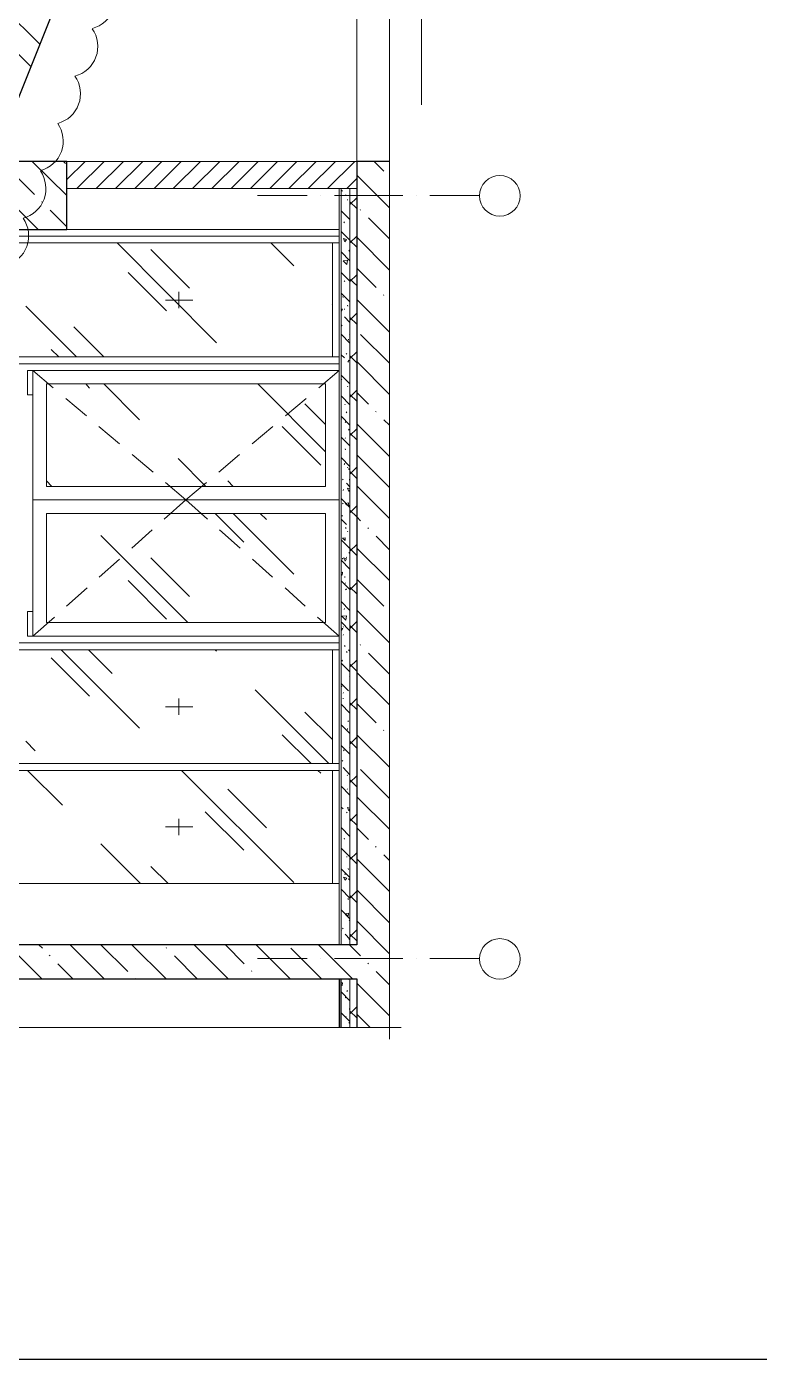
# Model space of a CAD drawing. Header units: millimetres. Extents: x -356862 to 418287, y 0 to 839748.
# Drawn here: x 23.77 to 28.01, y 0.79 to 8.49 of the extents above; entities that cross this region are included whole.
import ezdxf

# ---------------------------------------------------------------- set-up
doc = ezdxf.new("R2010")
doc.units = ezdxf.units.MM
doc.layers.add('PDF _Геометрия', color=7, linetype='Continuous', true_color=0xbababa)

msp = doc.modelspace()

# ---------------------------------------------------------------- linework, layer by layer
at = {"layer": 'PDF _Геометрия', "color": 7, "lineweight": 30}
for points in [[(13.8952, 46.6089), (46.6089, 46.6089), (46.6089, 0.7858), (13.8952, 0.7858)], [(24.0015, 7.7088), (23.3548, 7.7088), (23.3548, 7.3155), (24.0015, 7.3155)]]:
    msp.add_lwpolyline(points, close=True, dxfattribs=at)
at = {"layer": 'PDF _Геометрия', "color": 7, "lineweight": 5}
for points in [[(25.8664, 19.9383), (25.8664, 19.87), (25.8664, 11.3437), (25.7531, 11.3153), (25.9814, 11.2587), (25.8664, 11.2303), (25.8664, 2.704), (25.8664, 2.6357)], [(25.5764, 7.5522), (25.5764, 3.1807)], [(25.5881, 7.5522), (25.5881, 3.1807)], [(25.6381, 7.5522), (25.6381, 3.1807)], [(23.8048, 6.3589), (23.8048, 5.7522), (25.5764, 5.7522), (23.8048, 5.7522), (23.8048, 5.1073)], [(25.5764, 2.984), (25.5764, 2.704)], [(25.5798, 2.984), (25.5798, 2.704)], [(25.5881, 2.984), (25.5881, 2.704)], [(25.6381, 2.984), (25.6381, 2.704)], [(15.4835, 2.704), (15.5518, 2.704), (20.6533, 2.704), (20.6816, 2.5907), (20.7383, 2.8173), (20.7666, 2.704), (25.8664, 2.704), (25.9347, 2.704)]]:
    msp.add_lwpolyline(points, dxfattribs=at)
at = {"layer": 'PDF _Геометрия', "color": 7, "lineweight": 30}
for points in [[(22.6132, 5.3072), (25.8264, 13.3386)], [(25.8664, 7.7088), (25.6781, 7.7088), (25.6781, 3.1807), (21.8749, 3.1807), (21.6866, 3.1807), (20.8516, 3.1807), (20.8516, 2.984), (21.6866, 2.984), (21.6866, 2.704)], [(21.8749, 2.704), (21.8749, 2.984), (25.6781, 2.984), (25.6781, 2.704)]]:
    msp.add_lwpolyline(points, dxfattribs=at)
at = {"layer": 'PDF _Геометрия', "color": 251, "lineweight": 20, "true_color": 0x545454}
msp.add_lwpolyline([(24.5981, 11.1203), (24.6181, 11.1203), (26.0514, 11.1203), (26.0514, 11.047), (26.0514, 8.0355)], dxfattribs=at)
at = {"layer": 'PDF _Геометрия', "color": 7, "lineweight": 9}
for points in [[(24.0015, 7.7088), (25.6781, 7.7088), (25.6781, 11.0153)], [(24.0015, 7.5522), (25.6781, 7.5522)], [(25.3914, 7.5122), (25.1031, 7.5122)], [(25.4698, 7.5122), (25.4698, 7.5122)], [(25.9431, 7.5122), (25.5498, 7.5122)], [(26.0214, 7.5122), (26.0214, 7.5122)], [(26.3881, 7.5122), (26.0997, 7.5122)], [(25.5764, 7.3155), (24.0015, 7.3155)], [(25.5764, 3.5356), (22.5199, 3.5356)], [(25.3914, 3.1023), (25.1031, 3.1023)], [(25.4698, 3.1023), (25.4698, 3.1023)], [(25.9431, 3.1023), (25.5498, 3.1023)], [(26.0214, 3.1023), (26.0214, 3.1023)], [(26.3881, 3.1023), (26.0997, 3.1023)]]:
    msp.add_lwpolyline(points, dxfattribs=at)
at = {"layer": 'PDF _Геометрия', "color": 8, "lineweight": 9, "true_color": 0x808080}
for points in [[(23.8448, 8.3855), (23.6382, 8.5904)], [(23.7932, 8.2571), (23.6382, 8.4121)], [(23.8365, 7.3155), (23.4432, 7.7088)], [(23.8148, 7.5172), (23.6232, 7.7088)], [(24.0015, 7.5105), (23.8015, 7.7088)], [(23.9932, 7.6971), (23.9815, 7.7088)], [(24.1065, 7.7088), (24.0015, 7.6038)], [(24.2181, 7.7088), (24.0598, 7.5522)], [(24.3298, 7.7088), (24.1715, 7.5522)], [(24.4415, 7.7088), (24.2831, 7.5522)], [(24.5515, 7.7088), (24.3948, 7.5522)], [(24.6631, 7.7088), (24.5065, 7.5522)], [(24.7748, 7.7088), (24.6165, 7.5522)], [(24.8864, 7.7088), (24.7281, 7.5522)], [(24.9981, 7.7088), (24.8398, 7.5522)], [(25.1081, 7.7088), (24.9514, 7.5522)], [(25.2198, 7.7088), (25.0631, 7.5522)], [(25.3314, 7.7088), (25.1748, 7.5522)], [(25.4431, 7.7088), (25.2848, 7.5522)], [(25.5548, 7.7088), (25.3964, 7.5522)], [(25.6664, 7.7088), (25.5081, 7.5522)], [(25.8347, 7.6521), (25.7781, 7.7088)], [(25.8664, 7.4405), (25.6781, 7.6288)], [(25.6781, 7.6105), (25.6198, 7.5522)], [(23.8598, 7.4722), (23.8548, 7.4755)], [(25.5948, 7.5355), (25.5881, 7.5422)], [(25.6181, 7.5122), (25.6131, 7.5155)], [(25.6248, 7.4838), (25.6231, 7.4888)], [(25.6781, 7.4988), (25.6381, 7.4588)], [(25.6381, 7.4905), (25.6381, 7.4922)], [(25.6781, 7.4355), (25.6381, 7.4755)], [(24.0015, 7.3305), (23.9048, 7.4272)], [(25.6381, 7.3722), (25.5881, 7.4222)], [(25.6997, 7.4272), (25.6964, 7.4305)], [(25.6031, 7.3538), (25.6064, 7.3588)], [(25.8664, 7.2605), (25.7447, 7.3822)], [(25.6381, 7.2538), (25.5881, 7.3038)], [(25.6781, 7.2755), (25.6381, 7.2372)], [(25.6781, 7.2122), (25.6381, 7.2522)], [(25.8664, 7.0805), (25.6781, 7.2705)], [(25.6381, 7.1338), (25.5881, 7.1855)], [(25.6314, 7.1905), (25.6348, 7.1955)], [(25.7897, 6.9788), (25.6781, 7.0905)], [(25.6381, 7.0155), (25.5881, 7.0672)], [(25.6081, 7.0138), (25.6048, 7.0188)], [(25.6781, 7.0538), (25.6381, 7.0138)], [(25.6781, 6.9905), (25.6381, 7.0288)], [(25.6381, 6.8972), (25.5881, 6.9472)], [(25.8347, 6.9338), (25.8314, 6.9372)], [(25.5881, 6.8422), (25.5948, 6.8538), (25.5881, 6.8572)], [(25.5981, 6.9222), (25.5964, 6.9272)], [(25.6064, 6.8522), (25.6064, 6.8572)], [(25.6264, 6.8722), (25.6231, 6.8772)], [(25.8664, 6.7222), (25.6781, 6.9105)], [(25.6381, 6.7772), (25.6064, 6.8105)], [(25.6781, 6.8305), (25.6381, 6.7905)], [(25.6781, 6.7672), (25.6381, 6.8072)], [(25.5881, 6.7572), (25.5931, 6.7622)], [(25.6381, 6.6589), (25.5881, 6.7105)], [(25.6364, 6.7055), (25.6381, 6.7089)], [(25.8664, 6.5422), (25.6997, 6.7089)], [(25.6298, 6.6755), (25.6298, 6.6805)], [(25.6064, 6.5739), (25.5881, 6.5905)], [(25.6164, 6.5939), (25.6198, 6.5989)], [(25.6298, 6.5489), (25.6264, 6.5539)], [(25.6298, 6.5555), (25.6331, 6.5589)], [(25.6781, 6.6072), (25.6381, 6.5689)], [(25.6781, 6.5439), (25.6381, 6.5839)], [(25.8664, 6.3622), (25.6781, 6.5522)], [(25.6381, 6.4222), (25.5881, 6.4722)], [(25.5914, 6.4455), (25.5881, 6.4505)], [(25.6231, 6.4055), (25.6264, 6.4105)], [(25.6381, 6.3022), (25.5881, 6.3539)], [(25.6781, 6.3855), (25.6381, 6.3455)], [(25.6781, 6.3222), (25.6381, 6.3605)], [(25.7447, 6.3055), (25.6781, 6.3722)], [(25.6114, 6.3022), (25.6081, 6.3055)], [(25.6164, 6.2555), (25.6198, 6.2605)], [(25.7897, 6.2605), (25.7864, 6.2639)], [(25.6381, 6.1839), (25.5881, 6.2355)], [(25.5898, 6.2189), (25.5881, 6.2239)], [(25.6114, 6.2005), (25.6148, 6.2039)], [(25.6781, 6.1622), (25.6381, 6.1239)], [(25.8664, 6.0039), (25.6781, 6.1922)], [(25.8664, 6.1839), (25.8347, 6.2155)], [(25.6381, 6.0655), (25.5881, 6.1155)], [(25.6114, 6.1072), (25.6131, 6.1105)], [(25.6331, 6.1555), (25.6298, 6.1605)], [(25.6781, 6.0989), (25.6381, 6.1389)], [(25.6131, 6.0422), (25.6114, 6.0472)], [(25.8664, 5.8239), (25.6781, 6.0122)], [(25.6381, 5.9456), (25.5881, 5.9972)], [(25.6048, 5.9572), (25.6081, 5.9622)], [(25.6264, 5.9372), (25.6248, 5.9422)], [(25.6381, 5.9256), (25.6298, 5.9322), (25.6381, 5.9339)], [(25.6781, 5.9406), (25.6381, 5.9006)], [(25.5981, 5.8689), (25.5948, 5.8722)], [(25.6348, 5.8672), (25.6348, 5.8722)], [(25.6364, 5.8672), (25.6381, 5.8706)], [(25.6781, 5.8756), (25.6381, 5.9156)], [(25.5981, 5.8072), (25.6014, 5.8122)], [(25.6381, 5.8272), (25.6181, 5.8489)], [(25.6381, 5.8122), (25.6314, 5.8006), (25.6231, 5.8206), (25.6381, 5.8156)], [(25.8664, 5.6439), (25.6781, 5.8339)], [(25.6381, 5.7089), (25.5881, 5.7606)], [(25.5981, 5.7289), (25.5948, 5.7339)], [(25.6298, 5.7172), (25.6331, 5.7222)], [(25.6781, 5.7172), (25.6381, 5.6772)], [(25.6181, 5.6106), (25.5881, 5.6406)], [(25.5914, 5.6589), (25.5948, 5.6622)], [(25.6997, 5.6322), (25.6781, 5.6539), (25.6381, 5.6922)], [(25.6164, 5.5872), (25.6131, 5.5922)], [(25.6231, 5.5672), (25.6264, 5.5722)], [(25.6381, 5.5906), (25.6381, 5.5906)], [(25.7447, 5.5872), (25.7414, 5.5906)], [(25.6781, 5.4306), (25.6381, 5.4706), (25.5881, 5.5222)], [(25.5881, 5.5122), (25.5881, 5.5139)], [(25.6781, 5.4939), (25.6381, 5.4556)], [(25.8664, 5.2856), (25.6781, 5.4739)], [(25.8664, 5.4639), (25.7897, 5.5422)], [(25.6381, 5.3522), (25.5881, 5.4039)], [(25.5881, 5.3989), (25.5881, 5.3989)], [(25.5948, 5.4106), (25.5948, 5.4156)], [(25.6164, 5.4189), (25.6198, 5.4222)], [(25.6348, 5.4439), (25.6314, 5.4489)], [(25.5881, 5.3322), (25.5948, 5.3339), (25.5931, 5.3172), (25.5881, 5.3206)], [(25.6381, 5.3789), (25.6381, 5.3789)], [(25.6381, 5.3789), (25.6381, 5.3789)], [(25.6381, 5.2339), (25.5881, 5.2839)], [(25.6081, 5.3039), (25.6081, 5.3089)], [(25.6098, 5.2689), (25.6131, 5.2739)], [(25.6131, 5.2322), (25.6164, 5.2372)], [(25.6181, 5.2339), (25.6181, 5.2389)], [(25.6781, 5.2722), (25.6381, 5.2322)], [(25.6781, 5.2089), (25.6381, 5.2472)], [(25.8347, 5.1373), (25.6781, 5.2939)], [(25.6381, 5.1139), (25.5881, 5.1656)], [(25.6048, 5.1189), (25.6064, 5.1239)], [(25.8664, 4.9256), (25.6781, 5.1156)], [(25.6381, 4.9956), (25.5881, 5.0473)], [(25.5881, 4.9973), (25.5964, 5.0089), (25.5881, 5.0123)], [(25.6014, 5.0173), (25.5981, 5.0206)], [(25.6781, 5.0489), (25.6381, 5.0089)], [(25.6781, 4.9856), (25.6381, 5.0256)], [(25.5981, 4.9706), (25.6014, 4.9739)], [(25.6098, 4.9056), (25.6064, 4.9106)], [(25.6214, 4.8706), (25.6181, 4.8756)], [(25.6381, 4.8773), (25.6298, 4.8856)], [(25.6997, 4.9123), (25.6964, 4.9173)], [(25.8664, 4.7456), (25.7447, 4.8673)], [(25.6381, 4.7589), (25.5881, 4.8089)], [(25.5914, 4.8206), (25.5948, 4.8256)], [(25.6781, 4.8256), (25.6381, 4.7873)], [(25.6781, 4.7623), (25.6381, 4.8023)], [(25.6381, 4.7306), (25.6364, 4.7339)], [(25.8664, 4.5673), (25.6781, 4.7556)], [(25.6298, 4.6489), (25.5881, 4.6906)], [(25.5881, 4.6739), (25.5881, 4.6756)], [(25.5914, 4.6723), (25.5898, 4.6773)], [(25.5981, 4.6356), (25.6014, 4.6389)], [(25.6381, 4.5206), (25.5881, 4.5723)], [(25.5998, 4.6023), (25.5998, 4.6073)], [(25.6781, 4.6039), (25.6381, 4.5639)], [(25.6781, 4.5406), (25.6381, 4.5789)], [(25.7897, 4.4639), (25.6781, 4.5756)], [(25.6264, 4.4723), (25.6298, 4.4756)], [(25.6381, 4.4023), (25.5881, 4.4523)], [(25.6231, 4.4256), (25.6231, 4.4306)], [(25.8664, 4.2073), (25.6781, 4.3956)], [(25.8347, 4.4189), (25.8314, 4.4223)], [(25.6381, 4.2823), (25.5881, 4.334)], [(25.6381, 4.319), (25.6364, 4.324)], [(25.6781, 4.3806), (25.6381, 4.3406)], [(25.6781, 4.3173), (25.6381, 4.3573)], [(25.5931, 4.2423), (25.5964, 4.2456)], [(25.6048, 4.3023), (25.6014, 4.3073)], [(25.6381, 4.164), (25.5981, 4.2056)], [(25.6248, 4.159), (25.6214, 4.1623)], [(25.8664, 4.0273), (25.6997, 4.194)], [(25.6381, 4.0456), (25.5881, 4.0973)], [(25.6214, 4.079), (25.6248, 4.0823)], [(25.6781, 4.1573), (25.6381, 4.119)], [(25.6781, 4.094), (25.6381, 4.134)], [(25.8664, 3.849), (25.6781, 4.0373)], [(25.5981, 3.9673), (25.5881, 3.9773)], [(25.6214, 3.944), (25.6181, 3.9473)], [(25.6381, 3.9656), (25.6314, 3.9556), (25.6248, 3.9756), (25.6381, 3.9706)], [(25.6781, 3.9356), (25.6381, 3.8956)], [(25.6381, 3.8073), (25.5881, 3.859)], [(25.6781, 3.8723), (25.6381, 3.9106)], [(25.7447, 3.7906), (25.6781, 3.8573)], [(25.6064, 3.7923), (25.6048, 3.7973)], [(25.6781, 3.649), (25.6381, 3.689), (25.5881, 3.7406)], [(25.5898, 3.7323), (25.5881, 3.7356)], [(25.6781, 3.7123), (25.6381, 3.674)], [(25.7897, 3.7456), (25.7864, 3.749)], [(25.8664, 3.669), (25.8347, 3.7006)], [(25.6381, 3.5706), (25.5881, 3.6206)], [(25.6198, 3.6873), (25.6198, 3.6923)], [(25.6298, 3.6173), (25.6281, 3.6223)], [(25.8664, 3.489), (25.6781, 3.6773)], [(25.6114, 3.5856), (25.6081, 3.5906)], [(25.6381, 3.554), (25.6298, 3.5623), (25.6381, 3.564)], [(25.6781, 3.4907), (25.6381, 3.4507), (25.5881, 3.5023)], [(25.6781, 3.4257), (25.6381, 3.4657)], [(25.8664, 3.309), (25.6781, 3.499)], [(25.6298, 3.444), (25.6264, 3.449)], [(25.6381, 3.3323), (25.5881, 3.384)], [(25.6381, 3.319), (25.6331, 3.324), (25.6381, 3.324)], [(25.8664, 3.129), (25.6781, 3.319)], [(25.5898, 3.2623), (25.5881, 3.2657)], [(25.5948, 3.274), (25.5981, 3.2773)], [(25.6381, 3.214), (25.6098, 3.2423)], [(25.6781, 3.2673), (25.6381, 3.2273)], [(25.6781, 3.204), (25.6381, 3.2423)], [(23.8565, 2.984), (23.6598, 3.1807)], [(23.8598, 3.1623), (23.8398, 3.1807)], [(24.2165, 2.984), (24.0198, 3.1807)], [(24.3531, 3.0273), (24.1981, 3.1807)], [(24.5748, 2.984), (24.3781, 3.1807)], [(24.5781, 3.1623), (24.5748, 3.1657)], [(24.9348, 2.984), (24.7381, 3.1807)], [(25.0264, 3.0723), (24.9181, 3.1807)], [(25.2931, 2.984), (25.0964, 3.1807)], [(25.4731, 2.984), (25.2964, 3.1623)], [(25.6531, 2.984), (25.4564, 3.1807)], [(25.6331, 3.2107), (25.6364, 3.2157)], [(25.6997, 3.1173), (25.6781, 3.139), (25.6364, 3.1807)], [(23.9048, 3.1173), (23.8998, 3.1207)], [(24.7548, 2.984), (24.6231, 3.1173)], [(24.0365, 2.984), (23.9498, 3.0723)], [(25.0714, 3.0273), (25.0681, 3.0307)], [(25.7447, 3.0723), (25.7414, 3.0757)], [(25.8664, 2.9507), (25.7897, 3.0273)], [(24.3965, 2.984), (24.3948, 2.9857)], [(25.5881, 2.949), (25.5931, 2.9457), (25.5948, 2.9623), (25.5881, 2.9607)], [(25.6114, 2.984), (25.6114, 2.984)], [(25.6331, 2.9807), (25.6298, 2.984)], [(25.6781, 2.9807), (25.6747, 2.984)], [(25.8664, 2.7707), (25.6781, 2.959)], [(25.6381, 2.8573), (25.5881, 2.909)], [(25.6148, 2.874), (25.6114, 2.8773)], [(25.6198, 2.9123), (25.6231, 2.9173)], [(25.6381, 2.739), (25.5881, 2.789)], [(25.6348, 2.8073), (25.6348, 2.8123)], [(25.6781, 2.8223), (25.6381, 2.7823)], [(25.6781, 2.759), (25.6381, 2.7973)], [(25.7547, 2.704), (25.6781, 2.7807)], [(25.6148, 2.7623), (25.6164, 2.7673)], [(25.6348, 2.729), (25.6314, 2.7323)]]:
    msp.add_lwpolyline(points, dxfattribs=at)
at = {"layer": 'PDF _Геометрия', "color": 1, "lineweight": 20}
for points in [[(23.8489, 7.6549, 0.520571), (23.9485, 7.9281, 0.520571), (24.0485, 8.2014, 0.520571), (24.1485, 8.4748)], [(23.4489, 6.5599, 0.520571), (23.5485, 6.8331, 0.520571), (23.6485, 7.1064, 0.520571), (23.7485, 7.3798, 0.52057), (23.8485, 7.6531)]]:
    msp.add_lwpolyline(points, format="xyb", dxfattribs=at)
at = {"layer": 'PDF _Геометрия', "color": 252, "lineweight": 5, "true_color": 0x989898}
for points in [[(23.4015, 7.2755), (23.7448, 7.2755), (25.5764, 7.2755)], [(23.3848, 7.2372), (23.7448, 7.2372), (25.5764, 7.2372), (25.5364, 7.2372), (25.5364, 6.5789), (25.5764, 6.5789), (23.7448, 6.5789), (23.1932, 6.5789)], [(23.1932, 6.5389), (23.7448, 6.5389), (25.5764, 6.5389)], [(25.4581, 6.4005), (25.5764, 6.5005), (23.8048, 6.5005), (23.9215, 6.4005)], [(23.8048, 6.5005), (25.5764, 6.5005)], [(23.8048, 5.1073), (23.8048, 6.3589)], [(23.9948, 6.3389), (24.1148, 6.2372)], [(25.2648, 6.2372), (25.3848, 6.3389)], [(24.1865, 6.1772), (24.3065, 6.0755)], [(25.0731, 6.0755), (25.1931, 6.1772)], [(24.3798, 6.0139), (24.4998, 5.9122)], [(24.8798, 5.9122), (24.9998, 6.0139)], [(24.5715, 5.8522), (24.6898, 5.7522), (24.8081, 5.8522)], [(24.5648, 5.6406), (24.6898, 5.7522), (24.8148, 5.6406)], [(24.3765, 5.4739), (24.4948, 5.5789)], [(24.8848, 5.5789), (25.0031, 5.4739)], [(24.1881, 5.3056), (24.3065, 5.4106)], [(25.0748, 5.4106), (25.1914, 5.3056)], [(23.9998, 5.1389), (24.1181, 5.2439)], [(25.2631, 5.2439), (25.3798, 5.1389)], [(23.9298, 5.0756), (23.8048, 4.9656), (25.5764, 4.9656), (25.4514, 5.0756)], [(25.5764, 4.9656), (23.8048, 4.9656)], [(23.1932, 4.8856), (23.7448, 4.8856), (25.5764, 4.8856), (25.5364, 4.8856), (25.5364, 4.229), (25.5764, 4.229), (23.7448, 4.229), (23.1749, 4.229), (23.1749, 4.189), (23.7448, 4.189), (25.5764, 4.189), (25.5364, 4.189), (25.5364, 3.5356)], [(23.1932, 4.9256), (23.7448, 4.9256), (25.5764, 4.9256)]]:
    msp.add_lwpolyline(points, dxfattribs=at)
at = {"layer": 'PDF _Геометрия', "color": 8, "lineweight": 9, "true_color": 0x808080}
for points in [[(25.6014, 7.2622), (25.6081, 7.2438), (25.6181, 7.2572)], [(25.6198, 7.1122), (25.5981, 7.1338), (25.6248, 7.1372)], [(25.6114, 5.7322), (25.6298, 5.7356), (25.6281, 5.7189)], [(25.5948, 5.5306), (25.6114, 5.5339), (25.6098, 5.5172)], [(25.6014, 5.4172), (25.6181, 5.4122), (25.6098, 5.3989)], [(25.6181, 5.0823), (25.6148, 5.0573), (25.5914, 5.0806)], [(25.6014, 3.5723), (25.6198, 3.5673), (25.6098, 3.554)], [(25.6114, 3.3607), (25.6298, 3.364), (25.6281, 3.3473)]]:
    msp.add_lwpolyline(points, close=True, dxfattribs=at)
at = {"layer": 'PDF _Геометрия', "color": 254, "lineweight": 5, "true_color": 0xdcdcdc}
for points in [[(24.8664, 6.6605), (24.2915, 7.2372)], [(24.7098, 6.9755), (24.4865, 7.1988)], [(25.3131, 7.1055), (25.1814, 7.2372)], [(24.5781, 6.8455), (24.3565, 7.0672)], [(24.6498, 6.9555), (24.6498, 6.8605)], [(24.0581, 6.5789), (23.7648, 6.8722)], [(24.5715, 6.9072), (24.7298, 6.9072)], [(25.5364, 6.8822), (25.5348, 6.8838)], [(24.2148, 6.5789), (24.0415, 6.7522)], [(23.9548, 6.5789), (23.9115, 6.6222)], [(24.1331, 6.3989), (24.1115, 6.4222)], [(24.4215, 6.2155), (24.2148, 6.4222)], [(25.4964, 6.0305), (25.1064, 6.4222)], [(25.4964, 6.1872), (25.3781, 6.3072)], [(25.4698, 5.9539), (25.2464, 6.1772)], [(24.8048, 5.8306), (24.6448, 5.9922)], [(23.9148, 5.8306), (23.8832, 5.8622)], [(24.9631, 5.8306), (24.9314, 5.8622)], [(25.0248, 5.5089), (24.8598, 5.6739)], [(25.3131, 5.3239), (24.9631, 5.6739)], [(25.1548, 5.6389), (25.1198, 5.6739)], [(24.7015, 5.0439), (24.1981, 5.5472)], [(24.7098, 5.1939), (24.4865, 5.4172)], [(24.5781, 5.0639), (24.3565, 5.2856)], [(24.4215, 4.4339), (23.9682, 4.8856)], [(24.2631, 4.7489), (24.1265, 4.8856)], [(24.8664, 4.8789), (24.8598, 4.8856)], [(24.1331, 4.6173), (23.9115, 4.8406)], [(25.5164, 4.229), (25.0898, 4.6556)], [(24.5715, 4.5573), (24.7298, 4.5573)], [(24.6498, 4.6039), (24.6498, 4.5106)], [(25.5364, 4.3673), (25.3781, 4.5256)], [(25.4131, 4.229), (25.2464, 4.3956)], [(23.8182, 4.3023), (23.7648, 4.3573)], [(23.9765, 3.9873), (23.7748, 4.189)], [(25.3131, 3.5423), (24.6648, 4.189)], [(25.4698, 4.1723), (25.4531, 4.189)], [(25.1548, 3.8573), (24.9314, 4.0806)], [(25.0248, 3.7273), (24.8015, 3.949)], [(24.5715, 3.8623), (24.7298, 3.8623)], [(24.6498, 3.909), (24.6498, 3.8156)], [(24.4281, 3.5356), (24.1981, 3.7656)], [(24.5865, 3.5356), (24.4865, 3.634)]]:
    msp.add_lwpolyline(points, dxfattribs=at)
at = {"layer": 'PDF _Геометрия', "color": 7, "lineweight": 9}
for points in [[(23.7732, 6.5005), (23.7732, 6.3589), (23.8048, 6.3589), (23.8048, 6.5005)], [(23.7732, 5.1073), (23.7732, 4.9656), (23.8048, 4.9656), (23.8048, 5.1073)]]:
    msp.add_lwpolyline(points, close=True, dxfattribs=at)
at = {"layer": 'PDF _Геометрия', "color": 7, "lineweight": 5}
for points in [[(25.4964, 6.4222), (25.4964, 5.8306), (23.8832, 5.8306), (23.8832, 6.4222)], [(25.4964, 5.0439), (23.8832, 5.0439), (23.8832, 5.6739), (25.4964, 5.6739)]]:
    msp.add_lwpolyline(points, close=True, dxfattribs=at)
at = {"layer": 'PDF _Геометрия', "color": 7, "lineweight": 20}
for centre in [(26.5047, 7.5097), (26.5047, 3.0997)]:
    msp.add_circle(centre, 0.1175, dxfattribs=at)
at = {"layer": 'PDF _Геометрия', "color": 1, "lineweight": 20}
msp.add_arc((24.1031, 8.6481), 0.1775, 284.96336, 34.96408, dxfattribs=at)

doc.saveas('drawing.dxf')
